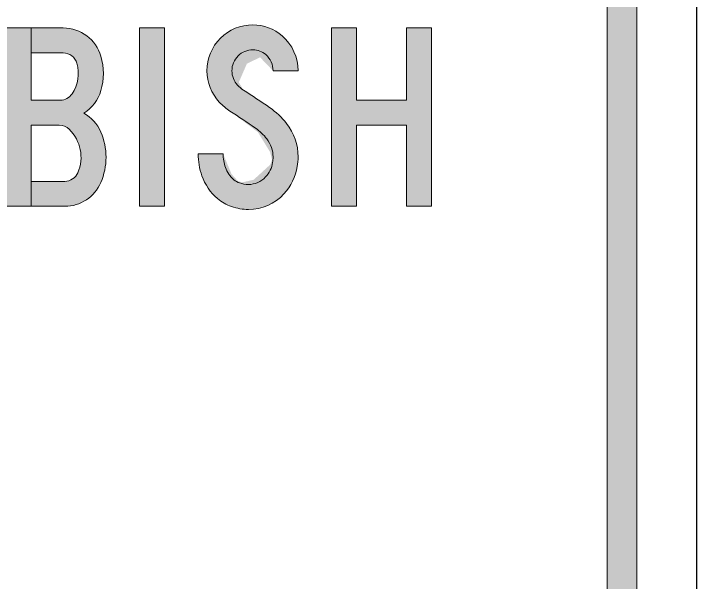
# Model space of a CAD drawing. Header units: millimetres. Extents: x 657.2 to 702.2, y 355.6 to 420.6.
# Drawn here: x 690.7 to 702.18, y 401.74 to 411.3 of the extents above; entities that cross this region are included whole.
import ezdxf

# ---------------------------------------------------------------- set-up
doc = ezdxf.new("R2010")
doc.units = ezdxf.units.MM
doc.layers.add('GSBWFILL', color=1, linetype='Continuous', lineweight=0)
doc.layers.add('L25', color=1, linetype='Continuous')
doc.layers.add('L50', color=7, linetype='Continuous')

# ---------------------------------------------------------------- blocks, each defined once
blk = doc.blocks.new('*U90')
at = {"layer": 'GSBWFILL'}
blk.add_hatch(color=256, dxfattribs=at).paths.add_polyline_path([(-379.9, -580), (380, -580, 0.4142136), (430, -530), (430, 530, 0.4142136), (380, 580), (-380, 580, 0.4142136), (-430, 530), (-430, -530, 0.4142136), (-380, -580), (-380, -570, -0.4142136), (-420, -530), (-420, 530, -0.4142136), (-380, 570), (380, 570, -0.4142136), (420, 530), (420, -530, -0.4142136), (380, -570), (-379.9, -570)])
at = {"layer": 'GSBWFILL', "linetype": 'Continuous'}
for points in [[(-380, -600), (380, -600, 0.4142136), (450, -530), (450, 530, 0.4142136), (380, 600), (-380, 600, 0.4142136), (-450, 530), (-450, -530, 0.4142136), (-380, -600)], [(-379.9, -580), (380, -580, 0.4142136), (430, -530), (430, 530, 0.4142136), (380, 580), (-380, 580, 0.4142136), (-430, 530), (-430, -530, 0.4142136), (-380, -580), (-380, -570, -0.4142136), (-420, -530), (-420, 530, -0.4142136), (-380, 570), (380, 570, -0.4142136), (420, 530), (420, -530, -0.4142136), (380, -570), (-379.9, -570), (-379.9, -580)]]:
    blk.add_lwpolyline(points, format="xyb", close=True, dxfattribs=at)
blk = doc.blocks.new('*U20')
at = {"layer": 'GSBWFILL', "linetype": 'Continuous'}
blk.add_hatch(color=256, dxfattribs=at).paths.add_polyline_path([(64, 172, -0.333333), (79.36, 160.48, -0.223142), (73.97, 126.04, -0.249069), (60.71, 119), (28, 119), (28, 200), (0, 200), (0, 0), (28, 0), (28, 91), (59.6, 91, -0.196262), (70.79, 86.43, -0.309155), (80.46, 37.71, -0.300336), (65.75, 28), (28.01, 28), (28.01, 0), (65.75, 0, 0.300336), (106.21, 26.71, 0.204656), (106.21, 83.29, 0.16707), (87.03, 104.51, 0.186129), (106.24, 129.68, 0.142857), (106.24, 168.32, 0.333333), (64, 200), (28.01, 200), (28.01, 172)])
at = {"layer": 'GSBWFILL'}
blk.add_lwpolyline([(59.6, 91), (28, 91), (28, 0), (0, 0), (0, 200), (28, 200), (28, 119), (60.71, 119, 0.249069), (73.97, 126.04, 0.223142), (79.36, 160.48, 0.333333), (64, 172), (28.01, 172), (28.01, 200), (64, 200, -0.333333), (106.24, 168.32, -0.142857), (106.24, 129.68, -0.186129), (87.03, 104.51, -0.16707), (106.21, 83.29, -0.204656), (106.21, 26.71, -0.300336), (65.75, 0), (28.01, 0), (28.01, 28), (65.75, 28, 0.300336), (80.46, 37.71, 0.309155), (70.79, 86.43, 0.196262)], format="xyb", close=True, dxfattribs=at)
blk = doc.blocks.new('*U21')
at = {"layer": 'GSBWFILL', "linetype": 'Continuous'}
blk.add_hatch(color=256, dxfattribs=at).paths.add_polyline_path([(0, 200), (28, 200), (28, 0), (0, 0)])
at = {"layer": 'GSBWFILL'}
blk.add_lwpolyline([(0, 200), (28, 200), (28, 0), (0, 0)], close=True, dxfattribs=at)
blk = doc.blocks.new('*U22')
at = {"layer": 'GSBWFILL'}
h = blk.add_hatch(color=256, dxfattribs=at)
edge = h.paths.add_edge_path()
edge.add_arc((-588.47, -858.08), 1149.12, 55.39094, 57.10465, ccw=False)
edge.add_arc((31.19, 39.87), 58.12, 37.88452, 55.39094, ccw=False)
edge.add_arc((51.08, 55.34), 32.92, 0, 37.88452, ccw=False)
edge.add_arc((45.4, 55.34), 38.6, 350.8629, 360, ccw=False)
edge.add_arc((52.51, 54.2), 31.4, 317.29673, 350.8629, ccw=False)
edge.add_arc((56.4, 50.61), 26.11, 270, 317.29673, ccw=False)
edge.add_arc((56.4, 55), 30.5, 251.07895, 270, ccw=False)
edge.add_arc((52.92, 44.86), 19.78, 229.3133, 251.07895, ccw=False)
edge.add_arc((61.12, 54.4), 32.36, 199.43064, 229.3133, ccw=False)
edge.add_arc((73.76, 58.86), 45.76, 180.0011, 199.43027, ccw=False)
edge.add_line((28, 58.86), (0, 58.86))
edge.add_arc((73.76, 58.86), 73.76, 180.00068, 199.43041)
edge.add_arc((61.12, 54.4), 60.36, 199.43064, 229.3133)
edge.add_arc((52.92, 44.86), 47.78, 229.3133, 251.07895)
edge.add_arc((56.4, 55), 58.5, 251.07895, 270)
edge.add_arc((56.4, 50.61), 54.11, 270, 317.29673)
edge.add_arc((52.51, 54.2), 59.4, 317.29673, 350.8629)
edge.add_arc((45.4, 55.34), 66.6, 350.8629, 360)
edge.add_arc((51.08, 55.34), 60.92, 360, 397.88452)
edge.add_arc((31.19, 39.87), 86.12, 37.88452, 55.39094)
edge.add_arc((-588.47, -858.08), 1177.12, 55.39094, 57.10465)
edge.add_arc((69.98, 159.92), 35.26, 223.0176, 237.10465, ccw=False)
edge.add_arc((61.47, 151.98), 23.62, 180, 223.0176, ccw=False)
edge.add_arc((61.38, 151.98), 23.52, 89.99988, 179.99996, ccw=False)
edge.add_arc((61.38, 153.73), 21.77, 48.67847, 90, ccw=False)
edge.add_arc((59.71, 151.84), 24.29, 0, 48.67847, ccw=False)
edge.add_line((84, 151.84), (112, 151.84))
edge.add_arc((59.71, 151.84), 52.29, 0, 48.67847)
edge.add_arc((61.38, 153.73), 49.77, 48.67847, 90)
edge.add_arc((61.38, 151.98), 51.52, 89.99993, 180)
edge.add_arc((61.47, 151.98), 51.62, 180, 223.0176)
edge.add_arc((69.98, 159.92), 63.26, 223.0176, 237.10465)
blk.add_lwpolyline([(35.62, 106.8, -0.007478), (64.2, 87.7, -0.076535), (77.06, 75.56, -0.166825), (84, 55.34, -0.039889), (83.51, 49.21, -0.147516), (75.58, 32.9, -0.209351), (56.4, 24.5, -0.082747), (46.51, 26.15, -0.095257), (40.03, 29.86, -0.131132), (30.61, 43.63, -0.084979), (28, 58.86), (0, 58.86, 0.084982), (4.2, 34.32, 0.131132), (21.77, 8.63, 0.095257), (37.43, -0.34, 0.082747), (56.4, -3.5, 0.209351), (96.16, 13.91, 0.147516), (111.15, 44.76, 0.039889), (112, 55.34, 0.166825), (99.16, 92.75, 0.076535), (80.1, 110.75, 0.007478), (50.83, 130.31, -0.061544), (44.2, 135.86, -0.189935), (37.85, 151.98, -0.414214), (61.38, 175.5, -0.182279), (75.75, 170.08, -0.215653), (84, 151.84), (112, 151.84, 0.215653), (94.24, 191.11, 0.182279), (61.38, 203.5, 0.414214), (9.85, 151.98, 0.189935), (23.73, 116.76, 0.061544)], format="xyb", close=True, dxfattribs=at)
blk = doc.blocks.new('*U23')
at = {"layer": 'GSBWFILL', "linetype": 'Continuous'}
blk.add_hatch(color=256, dxfattribs=at).paths.add_polyline_path([(84, 119), (28, 119), (28, 200), (0, 200), (0, 0), (28, 0), (28, 91), (84, 91), (84, 0), (112, 0), (112, 200), (84, 200)])
at = {"layer": 'GSBWFILL'}
blk.add_lwpolyline([(0, 200), (28, 200), (28, 119), (84, 119), (84, 200), (112, 200), (112, 0), (84, 0), (84, 91), (28, 91), (28, 0), (0, 0)], close=True, dxfattribs=at)
blk = doc.blocks.new('*U16')
at = {"layer": 'L25', "color": 28, "yscale": 0.3}
for name, p, xscale, zscale in [('*U20', (137.99, 0), 0.3, 0.3), ('*U21', (182.87, 0), 0.3, 0.3), ('*U22', (202.56, 0), 0.2999999268249391, 0.2999999268249391), ('*U23', (247.45, 0), 0.3, 0.3)]:
    blk.add_blockref(name, p, dxfattribs=dict(at, xscale=xscale, zscale=zscale))
blk = doc.blocks.new('*U4')
at = {"layer": 'L25'}
blk.add_blockref('*U16', (78.95, 0), dxfattribs=at)

msp = doc.modelspace()

# ---------------------------------------------------------------- linework, layer by layer
at = {"layer": 'L50'}
msp.add_lwpolyline([(660.679, 420.561), (698.679, 420.561, -0.414214), (702.179, 417.061), (702.179, 364.061, -0.414214), (698.679, 360.561), (660.679, 360.561, -0.414214), (657.179, 364.061), (657.179, 417.061, -0.414214)], format="xyb", close=True, dxfattribs=at)

# ---------------------------------------------------------------- block references
at = {"layer": 'L25', "xscale": 0.05, "yscale": 0.05, "zscale": 0.05}
for name, p in [('*U90', (679.679, 390.561)), ('*U4', (679.729, 408.061))]:
    msp.add_blockref(name, p, dxfattribs=at)

doc.saveas('drawing.dxf')
